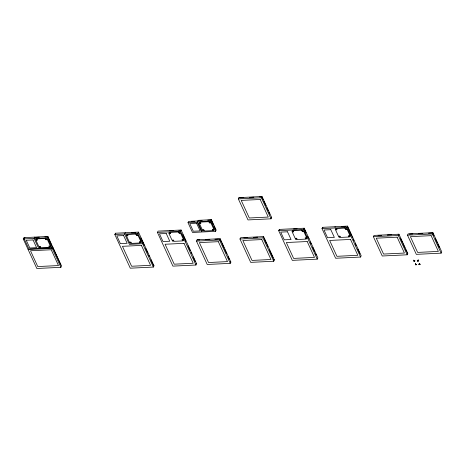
<?xml version="1.0" encoding="UTF-8"?>
<svg xmlns="http://www.w3.org/2000/svg" width="465" height="465" viewBox="0 0 465 465"><rect width="100%" height="100%" fill="white"/><g stroke="black" fill="none" stroke-linecap="round" stroke-linejoin="round"><path stroke-width="0.7" d="M23.25 238.929L23.872 237.65L47.918 236.482L61.496 266.044L60.874 267.323L36.834 268.491L23.25 238.929L47.291 237.766L47.918 236.482M24.872 237.598L24.25 238.882L28.865 248.92L51.906 247.804L52.528 246.52L52.19 246.537M34.718 237.121L34.09 238.406L38.705 248.444M52.655 248.188L52.905 247.671L60.956 265.19M114.814 234.5L115.436 233.221L138.483 232.105L153.962 265.788L153.334 267.073L130.293 268.189L114.814 234.5L137.855 233.389L138.483 232.105M125.283 232.744L124.655 234.029L129.398 244.352L142.598 243.712L143.226 242.428M157.426 232.413L158.048 231.128L181.088 230.012L196.579 263.731L195.957 265.015L172.916 266.125L157.426 232.413L180.467 231.297L181.088 230.012M188.011 222.677L188.639 221.392L197.869 220.945L197.241 222.229L201.734 232.012L192.51 232.459L188.011 222.677L197.241 222.229M185.221 241.649L185.843 240.364M185.651 241.754L185.64 240.667M197.555 221.631L198.183 220.346L211.412 219.707L216.173 230.059L215.551 231.343L202.316 231.983L197.555 221.631L210.79 220.991L211.412 219.707M196.48 241.103L197.102 239.824L220.143 238.708L230.878 262.068L230.256 263.353L207.216 264.469L196.48 241.103L219.521 239.992L220.143 238.708M238.342 198.91L238.969 197.625L262.01 196.509L271.665 217.533L271.043 218.812L248.002 219.928L238.342 198.91L261.382 197.794L262.01 196.509M239.957 239.004L240.579 237.72L263.62 236.604L274.356 259.964L273.734 261.249L250.693 262.365L239.957 239.004L262.998 237.888L263.62 236.604M278.686 230.698L279.308 229.414L304.25 228.205L317.88 257.86L317.252 259.144L292.311 260.354L278.686 230.698L303.628 229.489L304.25 228.205M322.001 228.6L322.623 227.321L347.564 226.112L361.189 255.767L360.567 257.052L335.625 258.255L322.001 228.6L346.942 227.397L347.564 226.112M373.383 236.697L374.005 235.418L398.947 234.209L407.817 253.512L407.195 254.797L382.253 256L373.383 236.697L398.325 235.493L398.947 234.209L398.057 234.546M407.503 235.168L408.125 233.883L432.932 232.68L441.75 251.867L441.128 253.152L416.32 254.355L407.503 235.168L432.311 233.965L432.932 232.68M414.757 260.348L414.768 261.435L414.088 261.469L413.827 260.894L414.077 260.383L414.757 260.348L414.635 261.15M414.088 261.469L414.338 260.952M416.181 264.509L416.564 264.283L416.315 264.794L415.634 264.829L415.623 263.742L415.71 264.242M418.215 261.266L418.204 260.179L418.215 261.266L417.535 261.301L417.274 260.726L418.413 259.877M415.634 264.829L415.623 263.742M417.407 261.016L417.524 260.214M418.953 264.376L420.482 264.387M419.157 264.074L419.75 263.545L419.761 264.632L419.081 264.661L418.82 264.091L419.5 264.056L419.75 263.545M419.081 264.661L419.331 264.149M308.801 238.859L309.01 238.557M415.675 264.62L416.564 264.283M240.114 197.863L243.736 197.689M249.531 197.41L253.878 197.195M259.673 196.916L261.801 196.811M198.654 220.619L202.13 220.451M207.727 220.178L211.209 220.009M191.225 221.561L194.823 221.387M35.189 237.394L39.351 237.191M44.936 236.923L47.709 236.79L47.971 237.359M131.316 232.744L135.501 232.541M169.702 230.855L173.201 230.687M178.804 230.419L180.879 230.315M293.566 229.018L297.065 228.85M303.366 228.542L304.046 228.507M334.8 227.025L335.48 226.99M341.781 226.682L345.977 226.478M52.156 247.124L52.789 247.095L52.167 248.38L28.127 249.542M199.7 239.987L197.102 239.824M205.495 239.708L209.843 239.498M214.911 239.254L218.533 239.074M243.904 237.848L247.525 237.673M253.32 237.394L257.662 237.185M378.016 235.511L381.596 235.342M387.322 235.063L391.617 234.854M409.31 234.116L412.856 233.947M418.535 233.668L422.79 233.465M428.468 233.192L432.014 233.017M413.827 260.894L414.507 260.865M417.274 260.726L417.954 260.696M415.373 264.26L416.053 264.225L416.315 264.794M413.606 260.109L414.077 260.383M238.969 197.625L239.44 197.898M271.194 217.26L271.665 217.533M274.356 259.964L273.623 259.127M230.407 261.801L230.878 262.068M196.108 263.457L196.579 263.731M153.962 265.788L153.223 264.951M433.02 233.628L433.903 235.552M435.38 238.76L437.152 242.614M437.739 243.898L439.512 247.746M432.311 233.965L441.128 253.152M419.5 264.056L419.761 264.632M398.738 234.511L398.999 235.081M400.499 238.342L402.295 242.248M402.893 243.55L404.986 248.112M405.585 249.414L406.486 251.367M407.084 252.669L407.346 253.239M398.325 235.493L407.195 254.797M347.617 226.984L351.587 235.621M352.115 236.766L352.377 237.336M353.272 239.295L353.871 240.597M355.37 243.852L356.266 245.805M357.765 249.066L359.858 253.623M346.942 227.397L360.567 257.052M322.623 227.321L322.884 227.891M304.308 229.082L306.005 232.785M307.708 236.482L308.272 237.72M310.26 242.038L311.161 243.991M312.654 247.252L314.747 251.809M315.648 253.762L316.247 255.064M303.628 229.489L317.252 259.144M279.308 229.414L279.57 229.983M262.062 197.387L263.248 199.962M263.835 201.246L265.904 205.751M266.794 207.681L268.27 210.901M268.863 212.185L269.752 214.115M261.382 197.794L271.043 218.812M263.411 236.906L263.678 237.476M264.277 238.789L266.387 243.381M266.991 244.695L267.898 246.659M269.404 249.943L273.019 257.813M262.998 237.888L273.734 261.249M211.755 221.201L213.452 224.897M214.022 226.135L215.702 229.791M220.201 239.58L221.404 242.207M222.008 243.515L224.118 248.107M224.723 249.42L226.531 253.355M228.036 256.634L229.245 259.261M210.79 220.991L215.551 231.343M219.521 239.992L230.256 263.353M182.844 234.587L185.111 239.522M188.011 245.834L190.121 250.426M191.022 252.39L191.627 253.704M193.132 256.982L195.242 261.574M180.467 231.297L195.957 265.015M138.274 232.407L138.535 232.977M140.796 237.894L142.209 240.969M142.488 241.585L142.755 242.16M143.58 243.956L144.185 245.27M145.69 248.548L147.8 253.14M148.707 255.111L149.306 256.418M150.817 259.703L152.927 264.294M137.855 233.389L153.334 267.073M115.436 233.221L115.686 233.761M48.255 237.975L51.644 245.351M47.291 237.766L60.874 267.323M260.202 199.479L241.23 200.398L249.31 217.986L268.282 217.068L260.202 199.479M208.808 221.695L200.322 222.101L200.915 223.392L199.386 223.462L202.304 229.809L203.833 229.739L204.426 231.024L212.906 230.617L212.313 229.326L213.842 229.251L210.924 222.904L209.401 222.979L208.808 221.695M196.556 223.188L189.772 223.52L193.318 231.239L200.107 230.913L196.556 223.188M45.308 238.469L36.857 238.876L37.45 240.167L35.921 240.236L38.828 246.56L40.356 246.485L40.943 247.769L49.395 247.363L48.802 246.078L50.33 246.002L47.424 239.684L45.901 239.754L45.308 238.469M135.873 234.087L127.422 234.5L128.015 235.784L126.486 235.86L129.392 242.178L130.921 242.102L131.508 243.393L139.959 242.98L139.366 241.695L140.895 241.62L137.989 235.302L136.466 235.377L135.873 234.087M178.479 232L169.998 232.407L170.585 233.697L169.062 233.767L171.98 240.12L173.503 240.045L174.096 241.329L182.582 240.922L181.989 239.632L183.518 239.562L180.6 233.209L179.072 233.285L178.479 232M33.044 239.94L26.255 240.266L29.807 247.99L36.59 247.659L33.044 239.94M123.609 235.557L116.82 235.889L120.371 243.608L127.154 243.282L123.609 235.557M166.232 233.5L159.443 233.825L162.994 241.544L169.777 241.219L166.232 233.5M301.646 230.192L293.159 230.605L293.752 231.89L292.223 231.965L295.141 238.313L296.67 238.237L297.257 239.527L305.743 239.115L305.15 237.83L306.679 237.755L303.761 231.407L302.233 231.477L301.646 230.192M344.954 228.1L336.474 228.507L337.067 229.797L335.538 229.867L338.456 236.214L339.979 236.144L340.572 237.429L349.058 237.022L348.465 235.732L349.994 235.656L347.076 229.309L345.547 229.385L344.954 228.1M287.492 231.785L280.709 232.111L284.255 239.83L291.044 239.504L287.492 231.785M330.807 229.687L324.018 230.018L327.569 237.737L334.352 237.412L330.807 229.687M51.231 249.757L30.498 250.763L37.758 266.561L58.491 265.562L51.231 249.757M141.412 245.398L122.446 246.316L131.607 266.247L150.573 265.329L141.412 245.398M184.035 243.335L165.069 244.253L174.224 264.184L193.196 263.266L184.035 243.335M218.335 241.678L199.369 242.596L208.523 262.527L227.495 261.609L218.335 241.678M261.812 239.574L242.846 240.492L252.001 260.423L270.973 259.505L261.812 239.574M307.196 241.527L286.33 242.538L293.624 258.406L314.491 257.401L307.196 241.527M350.511 239.434L329.644 240.446L336.933 256.314L357.806 255.302L350.511 239.434M397.139 237.179L376.266 238.19L383.561 254.059L404.428 253.047L397.139 237.179M431.125 235.65L410.392 236.656L417.628 252.414L438.367 251.408L431.125 235.65M345.588 228.821A0.616 0.413 25.9 0 0 346.588 228.949A0.616 0.413 25.9 0 0 345.966 228.205A0.616 0.413 25.9 0 0 345.588 228.821M349.139 236.54A0.616 0.413 25.9 0 0 350.133 236.673A0.616 0.413 25.9 0 0 349.511 235.929A0.616 0.413 25.9 0 0 349.139 236.54M339.026 237.028A0.616 0.413 25.9 0 0 340.025 237.162A0.616 0.413 25.9 0 0 339.398 236.418A0.616 0.413 25.9 0 0 339.026 237.028M335.48 229.309A0.616 0.413 25.9 0 0 336.474 229.437A0.616 0.413 25.9 0 0 335.852 228.693A0.616 0.413 25.9 0 0 335.48 229.309M302.279 230.913A0.616 0.413 25.9 0 0 303.273 231.047A0.616 0.413 25.9 0 0 302.651 230.303A0.616 0.413 25.9 0 0 302.279 230.913M305.825 238.632A0.616 0.413 25.9 0 0 306.824 238.766A0.616 0.413 25.9 0 0 306.197 238.022A0.616 0.413 25.9 0 0 305.825 238.632M295.711 239.126A0.616 0.413 25.9 0 0 296.711 239.254A0.616 0.413 25.9 0 0 296.083 238.51A0.616 0.413 25.9 0 0 295.711 239.126M292.165 231.401A0.616 0.413 25.9 0 0 293.159 231.535A0.616 0.413 25.9 0 0 292.537 230.791A0.616 0.413 25.9 0 0 292.165 231.401M209.442 222.415A0.616 0.413 25.9 0 0 210.442 222.543A0.616 0.413 25.9 0 0 209.814 221.799A0.616 0.413 25.9 0 0 209.442 222.415M212.987 230.134A0.616 0.413 25.9 0 0 213.987 230.268A0.616 0.413 25.9 0 0 213.359 229.524A0.616 0.413 25.9 0 0 212.987 230.134M202.874 230.623A0.616 0.413 25.9 0 0 203.873 230.756A0.616 0.413 25.9 0 0 203.252 230.012A0.616 0.413 25.9 0 0 202.874 230.623M199.328 222.904A0.616 0.413 25.9 0 0 200.328 223.031A0.616 0.413 25.9 0 0 199.7 222.287A0.616 0.413 25.9 0 0 199.328 222.904M179.112 232.721A0.616 0.413 25.9 0 0 180.112 232.849A0.616 0.413 25.9 0 0 179.484 232.105A0.616 0.413 25.9 0 0 179.112 232.721M172.55 240.928A0.616 0.413 25.9 0 0 173.55 241.062A0.616 0.413 25.9 0 0 172.922 240.318A0.616 0.413 25.9 0 0 172.55 240.928M182.664 240.44A0.616 0.413 25.9 0 0 183.658 240.574A0.616 0.413 25.9 0 0 183.036 239.83A0.616 0.413 25.9 0 0 182.664 240.44M168.998 233.209A0.616 0.413 25.9 0 0 169.998 233.343A0.616 0.413 25.9 0 0 169.376 232.599A0.616 0.413 25.9 0 0 168.998 233.209M136.507 234.808A0.616 0.413 25.9 0 0 137.506 234.941A0.616 0.413 25.9 0 0 136.879 234.197A0.616 0.413 25.9 0 0 136.507 234.808M140.041 242.503A0.616 0.413 25.9 0 0 141.04 242.637A0.616 0.413 25.9 0 0 140.413 241.893A0.616 0.413 25.9 0 0 140.041 242.503M129.962 242.992A0.616 0.413 25.9 0 0 130.961 243.119A0.616 0.413 25.9 0 0 130.334 242.381A0.616 0.413 25.9 0 0 129.962 242.992M126.428 235.296A0.616 0.413 25.9 0 0 127.427 235.43A0.616 0.413 25.9 0 0 126.8 234.686A0.616 0.413 25.9 0 0 126.428 235.296M45.942 239.19A0.616 0.413 25.9 0 0 46.942 239.324A0.616 0.413 25.9 0 0 46.314 238.58A0.616 0.413 25.9 0 0 45.942 239.19M49.476 246.886A0.616 0.413 25.9 0 0 50.476 247.014A0.616 0.413 25.9 0 0 49.848 246.27A0.616 0.413 25.9 0 0 49.476 246.886M39.397 247.368A0.616 0.413 25.9 0 0 40.397 247.502A0.616 0.413 25.9 0 0 39.769 246.758A0.616 0.413 25.9 0 0 39.397 247.368M35.863 239.678A0.616 0.413 25.9 0 0 36.863 239.812A0.616 0.413 25.9 0 0 36.235 239.068A0.616 0.413 25.9 0 0 35.863 239.678"/></g></svg>
